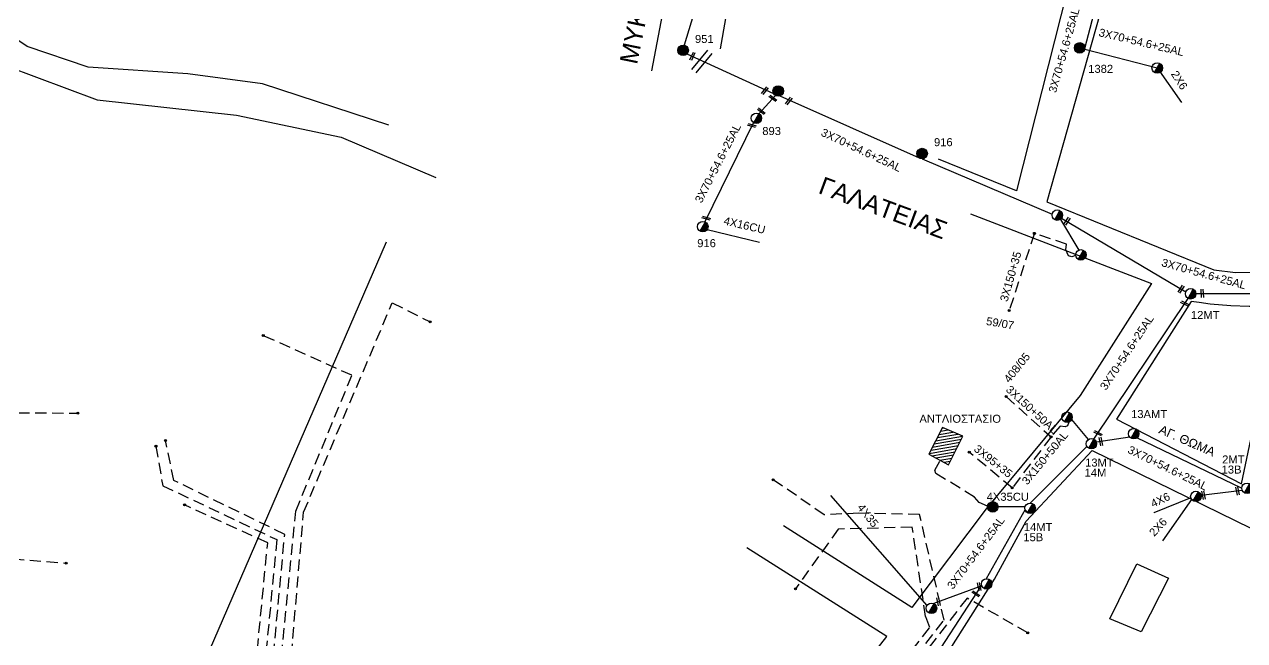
# Model space of a CAD drawing. Header units: millimetres. Extents: x 911 to 5440, y 753 to 2084.
# Drawn here: x 1975.7 to 2250.1, y 1206.9 to 1345.3 of the extents above; entities that cross this region are included whole.
import ezdxf

# ---------------------------------------------------------------- set-up
doc = ezdxf.new("R2010")
doc.units = ezdxf.units.MM
doc.linetypes.add('DASHED', pattern=[19.05, 12.7, -6.35])
for name, color, linetype in [('Άγνωστα', 7, 'Continuous'), ('Γυμνά εναέρια ΧΤ (3Φ)   4x35CU', 7, 'Continuous'), ('Επιγραφές - Σχήματα', 7, 'Continuous'), ('Καλώδια ΧΤ   2x6AL', 7, 'DASHED'), ('Καλώδια ΧΤ   3x150+50AL', 7, 'DASHED'), ('Καλώδια ΧΤ   3x150AL+50XLPE', 7, 'DASHED'), ('Μηχανική τομή', 7, 'Continuous'), ('Στύλος Ξύλινος', 7, 'Continuous'), ('Στύλος Ξύλινος @ 1', 7, 'Continuous'), ('Στύλος ΦΜ', 7, 'Continuous'), ('Στύλος ΦΜ @ 1', 7, 'Continuous'), ('Συνδέσεις', 7, 'Continuous'), ('Συνεστραμμένα ΧΤ   3x70+54.6+25 AL', 7, 'SYN_LINE'), ('Τομή', 7, 'Continuous'), ('Υπόβαθρο ΔΕΗ', 7, 'Continuous'), ('Υπόγεια καλώδια Παροχών ΧΤ   4x16CU', 7, 'DASHED')]:
    doc.layers.add(name, color=color, linetype=linetype)
doc.styles.get("Standard").update_dxf_attribs({"font": 'arial.ttf'})
doc.linetypes.add('SYN_LINE', pattern='A,0.5,-0.0001,["/\\/\\/\\/",Standard,S=0.1,R=0,X=0,Y=-0.05],-0.25', length=0.7501)

# ---------------------------------------------------------------- blocks, each defined once
blk = doc.blocks.new('_ΣΥΝΔΕΣΗ')
at = {"layer": 'Συνδέσεις', "linetype": 'SYN_LINE', "ltscale": 40}
blk.add_hatch(color=256, dxfattribs=at).paths.add_polyline_path([(0.5, -0.01, 1), (-0.5, -0.01, 1)])
at = {"layer": 'Συνδέσεις'}
blk.add_circle((0, -0.01), 0.5, dxfattribs=at)
blk = doc.blocks.new('ΥΠΑΡΧΩΝ ΞΥΛΙΝΟΣ ΣΤΥΛΟΣ')
at = {"layer": 'Στύλος Ξύλινος'}
h = blk.add_hatch(color=7, dxfattribs=at)
h.paths.add_polyline_path([(-2.62, 0, 0.270008), (-1.29, -2.28), (1.3, 2.27, 0.576266)])
h.paths.add_polyline_path([(-1.29, -2.28, 0.574793), (2.62, 0, 0.268822), (1.3, 2.27)])
at = {"layer": 'Στύλος Ξύλινος', "color": 7}
blk.add_line((-1.29, -2.28), (1.3, 2.27), dxfattribs=at)
blk.add_circle((0, 0), 2.62, dxfattribs=at)
at = {"layer": 'Στύλος Ξύλινος', "flags": 4}
for tag, p in [('ΑΡΙΘΜΟΣ', (-4.91, 8.6)), ('ΤΥΠΟΣ', (-4.85, 3.39))]:
    blk.add_attdef(tag, p, '', height=4, dxfattribs=at)
blk = doc.blocks.new('ΥΠΑΡΧΩΝ ΤΣΙΜΕΝΤΕΝΙΟΣ ΣΤΥΛΟΣ')
at = {"layer": 'Στύλος ΦΜ'}
blk.add_hatch(color=7, dxfattribs=at).paths.add_polyline_path([(-1.29, -2.28, 0.574793), (2.62, 0, 0.268822), (1.3, 2.27)])
at = {"layer": 'Στύλος ΦΜ', "color": 7}
blk.add_line((-1.29, -2.28), (1.3, 2.27), dxfattribs=at)
blk.add_circle((0, 0), 2.62, dxfattribs=at)
at = {"layer": 'Στύλος ΦΜ', "flags": 4}
for tag, p in [('ΤΥΠΟΣ', (-4.91, 3.03)), ('ΑΡΙΘΜΟΣ', (-4.68, 8.05))]:
    blk.add_attdef(tag, p, '', height=4, dxfattribs=at)
blk = doc.blocks.new('ΜΗΧΑΝΙΚΗ ΤΟΜΗ')
at = {"layer": 'Μηχανική τομή', "ltscale": 40}
for p, q in [((-1.89, 0.78), (1.89, 0.78)), ((1.89, 0), (-1.89, 0))]:
    blk.add_line(p, q, dxfattribs=at)
blk = doc.blocks.new('ΤΟΜΗ')
at = {"layer": 'Τομή', "ltscale": 40}
for p, q in [((-5.68, 0), (5.68, 0)), ((5.68, -2.33), (-5.68, -2.33))]:
    blk.add_line(p, q, dxfattribs=at)

msp = doc.modelspace()

# ---------------------------------------------------------------- hatches: boundary and pattern name
at = {"layer": 'Υπόβαθρο ΔΕΗ'}
h = msp.add_hatch(dxfattribs=at)
h.set_pattern_fill('ANSI31', color=256, scale=0.2, angle=325, style=0)
edge = h.paths.add_edge_path()
edge.add_line((2179.06, 1248.73), (2179.12, 1248.73))
edge.add_line((2179.12, 1248.73), (2183.51, 1246.35))
edge.add_line((2183.51, 1246.35), (2186.77, 1252.77))
edge.add_line((2186.77, 1252.77), (2182.2, 1254.71))
edge.add_line((2182.2, 1254.71), (2179.12, 1248.73))

# ---------------------------------------------------------------- linework, layer by layer
at = {"layer": 'Άγνωστα', "color": 6, "linetype": 'DASHED', "ltscale": 0.2}
for points in [[(2212.1, 1293.43), (2211.27, 1293.09), (2210.48, 1293.31), (2209.88, 1294.64), (2210.07, 1295.91), (2202.82, 1298.38), (2197.16, 1281.03)], [(1999.54, 1176.46), (1996.64, 1168.98), (2012.31, 1162.47), (2031.74, 1203.62), (2034.28, 1230.72), (2009.36, 1242.84), (2007.45, 1251.8)], [(2005.33, 1250.57), (2006.84, 1241.67), (2032.53, 1229.54), (2030.04, 1204.2), (2011.3, 1164.61), (1998.25, 1170.02), (2001.13, 1175.79)]]:
    msp.add_lwpolyline(points, dxfattribs=at)
at = {"layer": 'Άγνωστα', "color": 85, "linetype": 'DASHED', "ltscale": 0.2}
msp.add_lwpolyline([(1996.37, 1177.78), (1992.45, 1167.71), (2014.38, 1158.63), (2035.77, 1203.57), (2038.52, 1235.7), (2058.45, 1282.77), (2066.96, 1278.49)], dxfattribs=at)
at = {"layer": 'Άγνωστα', "color": 1, "linetype": 'DASHED', "ltscale": 0.2}
msp.add_lwpolyline([(1997.95, 1177.12), (1994.56, 1168.56), (2013.12, 1160.45), (2015.76, 1165.77), (2033.56, 1203.35), (2036.75, 1235.96), (2049.39, 1266.47), (2029.46, 1275.4)], dxfattribs=at)
at = {"layer": 'Άγνωστα', "color": 133, "linetype": 'DASHED', "ltscale": 0.2}
for points in [[(2197.83, 1241.17), (2188.19, 1249.18)], [(2192.3, 1237.03), (2190.42, 1237.86), (2189.35, 1239.11), (2180.67, 1244.43), (2180.46, 1245.18), (2181.56, 1247.19)]]:
    msp.add_lwpolyline(points, dxfattribs=at)
at = {"layer": 'Άγνωστα', "color": 5, "linetype": 'DASHED', "ltscale": 0.2}
msp.add_lwpolyline([(2002.72, 1175.13), (2000.23, 1170.55), (2010.22, 1166.59), (2028.12, 1204.8), (2030.45, 1228.8), (2011.77, 1237.35)], dxfattribs=at)
at = {"layer": 'Άγνωστα', "color": 133, "linetype": 'SYN_LINE', "ltscale": 20}
msp.add_lwpolyline([(2178.7, 1214.76), (2157.09, 1239.5)], dxfattribs=at)
at = {"layer": 'Άγνωστα', "color": 133, "linetype": 'SYN_LINE', "ltscale": 10}
for points in [[(2237.99, 1238.97), (2229.71, 1235.54), (2229.71, 1235.54)], [(2238.17, 1238.58), (2231.61, 1229.29)]]:
    msp.add_lwpolyline(points, dxfattribs=at)
at = {"layer": 'Άγνωστα', "ltscale": 0.2}
msp.add_lwpolyline([(2200.76, 1236.19), (2201.28, 1235.57)], dxfattribs=at)
at = {"layer": 'Γυμνά εναέρια ΧΤ (3Φ)   4x35CU', "color": 133}
msp.add_lwpolyline([(2200.73, 1236.91), (2194.65, 1236.88)], dxfattribs=at)
at = {"layer": 'Καλώδια ΧΤ   2x6AL', "color": 30, "linetype": 'SYN_LINE', "ltscale": 10}
msp.add_lwpolyline([(2230.43, 1335.53), (2235.91, 1327.76)], dxfattribs=at)
at = {"layer": 'Καλώδια ΧΤ   3x150+50AL', "color": 133, "ltscale": 0.2}
for points in [[(2196.46, 1261.7), (2206.56, 1252.64)], [(2210.57, 1255.94), (2210.25, 1255.15), (2209.76, 1254.93), (2208.65, 1255.06), (2206.56, 1252.64), (2197.83, 1241.17)]]:
    msp.add_lwpolyline(points, dxfattribs=at)
at = {"layer": 'Καλώδια ΧΤ   3x150AL+50XLPE', "color": 85, "ltscale": 0.2}
msp.add_lwpolyline([(1934.78, 1204.74), (1932.08, 1198.01), (1949.15, 1191.13), (1963.3, 1226.59), (1962.94, 1258.12), (1987.76, 1257.98)], dxfattribs=at)
at = {"layer": 'Καλώδια ΧΤ   3x150AL+50XLPE', "color": 30, "ltscale": 0.2}
msp.add_lwpolyline([(2149.87, 1114.71), (2145.84, 1106.18), (2112.55, 1121.16), (2159.86, 1182.03), (2182.51, 1211.47), (2177.01, 1235.18), (2163.33, 1235.51), (2155.58, 1235.11), (2144.11, 1243.01)], dxfattribs=at)
at = {"layer": 'Καλώδια ΧΤ   3x150AL+50XLPE', "color": 154, "ltscale": 0.2}
msp.add_lwpolyline([(2150.89, 1114.27), (2146.61, 1104.83), (2110.24, 1120.18), (2179.28, 1209.82), (2178.36, 1212.29), (2175.36, 1232.34), (2158.73, 1231.92), (2149.1, 1218.5)], dxfattribs=at)
at = {"layer": 'Καλώδια ΧΤ   3x150AL+50XLPE', "color": 5, "ltscale": 0.2}
msp.add_lwpolyline([(1932.97, 1205.5), (1929.88, 1197.65), (1950.05, 1189.18), (1965.54, 1225.83), (1985.16, 1224.26)], dxfattribs=at)
at = {"layer": 'Καλώδια ΧΤ   3x150AL+50XLPE', "color": 2, "ltscale": 0.2}
msp.add_lwpolyline([(2201.32, 1208.58), (2187.73, 1216.42), (2114.46, 1122.08), (2145.45, 1108.11), (2148.86, 1115.15)], dxfattribs=at)
at = {"layer": 'Συνεστραμμένα ΧΤ   3x70+54.6+25 AL', "color": 30, "ltscale": 20}
msp.add_line((2214.15, 1339.75), (2230.43, 1335.53), dxfattribs=at)
for points in [[(2139.96, 1392.9), (2124.09, 1340.65)], [(2221.86, 1369.6), (2214.18, 1340.15)]]:
    msp.add_lwpolyline(points, dxfattribs=at)
at = {"layer": 'Συνεστραμμένα ΧΤ   3x70+54.6+25 AL', "color": 6, "ltscale": 20}
for points in [[(2124.71, 1338.69), (2144.2, 1329.79)], [(2144.64, 1329.35), (2140.9, 1325.25)], [(2145.6, 1329.26), (2176.9, 1315.36)], [(2139.64, 1323.26), (2128.7, 1300.98)], [(2177.6, 1315.13), (2206.82, 1302.72)], [(2208.94, 1301.8), (2236.86, 1285.2)], [(2239.13, 1284.89), (2268.29, 1284.84)]]:
    msp.add_lwpolyline(points, dxfattribs=at)
at = {"layer": 'Συνεστραμμένα ΧΤ   3x70+54.6+25 AL', "color": 6, "ltscale": 10}
msp.add_lwpolyline([(2208.68, 1301.52), (2212.82, 1294.63)], dxfattribs=at)
at = {"layer": 'Συνεστραμμένα ΧΤ   3x70+54.6+25 AL', "color": 133, "ltscale": 20}
for points in [[(2216.21, 1252.14), (2237.39, 1283.76)], [(2249.45, 1241.12), (2249.42, 1241.12), (2225.88, 1252.42), (2225.88, 1252.42)], [(2214.65, 1250.48), (2201.91, 1237.77), (2201.91, 1237.77)], [(2200.73, 1236.29), (2191.97, 1220.76)]]:
    msp.add_lwpolyline(points, dxfattribs=at)
at = {"layer": 'Συνεστραμμένα ΧΤ   3x70+54.6+25 AL', "color": 133, "ltscale": 5}
msp.add_lwpolyline([(2214.96, 1252.06), (2211.24, 1256.55)], dxfattribs=at)
at = {"layer": 'Συνεστραμμένα ΧΤ   3x70+54.6+25 AL', "color": 133, "ltscale": 10}
for points in [[(2224.28, 1252.57), (2216.77, 1251.44)], [(2249.55, 1240.61), (2240.28, 1239.49)], [(2191, 1219.17), (2180.18, 1215.18)]]:
    msp.add_lwpolyline(points, dxfattribs=at)
at = {"layer": 'Συνεστραμμένα ΧΤ   3x70+54.6+25 AL', "ltscale": 20}
msp.add_lwpolyline([(2190.95, 1219.34), (2177.7, 1198.94)], dxfattribs=at)
at = {"layer": 'Υπόβαθρο ΔΕΗ', "ltscale": 0.2}
for points in [[(2116.8, 1334.86), (2125.9, 1382.53), (2158.32, 1563.79), (2298.56, 1513.6), (2416.74, 1472.67), (2461.4, 1544.63)], [(2057.71, 1322.69), (2029.25, 1331.99), (2012.48, 1334.23), (1990.11, 1335.68), (1976.35, 1340.38), (1963.66, 1348.79), (1950.79, 1356.39), (1937.33, 1361.22), (1924.13, 1364.47), (1910.82, 1364.91), (1897.01, 1369.63), (1888.4, 1377.9), (1885.47, 1391.39), (1886.23, 1396.79), (1961.11, 1397.42)], [(2132.27, 1339.8), (2139.71, 1382.53), (2141.3, 1391.39), (2214.49, 1369.77), (2198.79, 1307.93), (2181.25, 1315.01)], [(2272.45, 1352.47), (2223.05, 1367.36), (2205.61, 1305.43), (2243.18, 1290.19), (2248.06, 1289.6), (2254.27, 1289.68), (2259.46, 1289.95), (2272.45, 1352.47)], [(1904.07, 1310.82), (1935, 1327.39), (1962.18, 1336.56), (1971.68, 1336), (1992.11, 1328.4), (2023.42, 1324.93), (2046.97, 1320), (2068.22, 1310.95)], [(2188.43, 1302.78), (2229.17, 1287.09), (2213.1, 1261.94), (2191.97, 1236.49), (2175.27, 1214.28), (2146.44, 1232.67)], [(2006.2, 1178.85), (2057.13, 1296.47)], [(2238.09, 1283.09), (2221.27, 1256.59), (2249.4, 1242.05), (2257.85, 1282.28), (2254.76, 1281.97), (2251.15, 1281.94), (2247.02, 1282.12), (2242.34, 1282.48), (2239.88, 1282.82), (2238.09, 1283.09)], [(1794.4, 1261.13), (1974.09, 1183.06), (2105.88, 1126.59), (2169.68, 1207.8), (2138.2, 1227.73)], [(2207.11, 1170), (2195.12, 1142.33), (2176.79, 1100.03), (2160.21, 1107.05), (2120.51, 1124.27), (2133.4, 1138.36), (2162.1, 1174.34), (2180.36, 1199.4), (2193.83, 1220.7), (2201.01, 1233.69), (2215.79, 1249.54), (2255.13, 1230.33), (2273.07, 1221.29), (2280.08, 1207.61), (2268.26, 1182.72)], [(2226.8, 1208.85), (2219.8, 1211.74), (2225.83, 1224.09), (2232.96, 1220.91), (2226.8, 1208.85)]]:
    msp.add_lwpolyline(points, dxfattribs=at)
at = {"layer": 'Υπόβαθρο ΔΕΗ'}
msp.add_lwpolyline([(2179.06, 1248.73), (2179.12, 1248.73), (2183.51, 1246.35), (2186.77, 1252.77), (2182.2, 1254.71), (2179.12, 1248.73)], dxfattribs=at)
at = {"layer": 'Υπόγεια καλώδια Παροχών ΧΤ   4x16CU', "color": 6, "linetype": 'SYN_LINE', "ltscale": 10}
msp.add_lwpolyline([(2129.25, 1299.22), (2141.02, 1296.38)], dxfattribs=at)

# ---------------------------------------------------------------- block references
at = {"layer": 'Μηχανική τομή'}
for p, xscale, yscale, zscale, rotation in [((2126.12, 1338.04), 0.5000000000000564, 0.5000000000000564, 0.5000000000000564, 65.76054668189389), ((2142.36, 1330.3), 0.4999999999999691, 0.4999999999999691, 0.4999999999999691, 51.52963349857949), ((2143.91, 1328.55), 0.4999999999999691, 0.4999999999999691, 0.4999999999999691, 323.0734121184307), ((2147.74, 1327.98), 0.4999999999999691, 0.4999999999999691, 0.4999999999999691, 51.52963349857949), ((2141.29, 1325.67), 0.4999999999999693, 0.4999999999999693, 0.4999999999999693, 323.0734121184307), ((2139.23, 1322.43), 0.4999999999999419, 0.4999999999999419, 0.4999999999999419, 343.2586788658771), ((2128.99, 1301.58), 0.4999999999999419, 0.4999999999999419, 0.4999999999999419, 343.2586788658771), ((2210.32, 1300.98), 0.5000000000000462, 0.5000000000000462, 0.5000000000000462, 56.53408631025098), ((2235.96, 1285.74), 0.5000000000000462, 0.5000000000000462, 0.5000000000000462, 56.53408631025098), ((2240.77, 1284.89), 0.5000000000000866, 0.5000000000000866, 0.5000000000000866, 92.83387491597428), ((2236.72, 1282.77), 0.5000000000001189, 0.5000000000001189, 0.5000000000001189, 153.635679119356), ((2217.21, 1253.62), 0.5000000000001188, 0.5000000000001188, 0.5000000000001188, 153.635679119356), ((2217.94, 1251.61), 0.500000000000117, 0.500000000000117, 0.500000000000117, 101.2597904479754), ((2217.94, 1251.61), 0.500000000000117, 0.500000000000117, 0.500000000000117, 101.2597904479754), ((2241.04, 1239.58), 0.500000000000117, 0.500000000000117, 0.500000000000117, 101.2597904479754), ((2248.7, 1240.51), 0.500000000000117, 0.500000000000117, 0.500000000000117, 101.2597904479754), ((2190.6, 1219.02), 0.500000000000117, 0.500000000000117, 0.500000000000117, 101.2597904479754), ((2181.44, 1215.64), 0.500000000000117, 0.500000000000117, 0.500000000000117, 101.2597904479754), ((2189.77, 1217.52), 0.4999999999999647, 0.4999999999999647, 0.4999999999999647, 145.323862433365)]:
    msp.add_blockref('ΜΗΧΑΝΙΚΗ ΤΟΜΗ', p, dxfattribs=dict(at, xscale=xscale, yscale=yscale, zscale=zscale, rotation=rotation))
at = {"layer": 'Στύλος Ξύλινος @ 1', "ltscale": 40}
ref = msp.add_blockref('ΥΠΑΡΧΩΝ ΞΥΛΙΝΟΣ ΣΤΥΛΟΣ', (2123.85, 1339.5), dxfattribs=dict(at, xscale=0.4499999999998181, yscale=0.4499999999998181, zscale=0.4499999999998181))
ref.add_attrib('ΤΥΠΟΣ', '951', (2126.51, 1341.15), dxfattribs={"layer": 'Στύλος Ξύλινος', "height": 1.8, "flags": 4})
ref = msp.add_blockref('ΥΠΑΡΧΩΝ ΞΥΛΙΝΟΣ ΣΤΥΛΟΣ', (2213.01, 1340.05), dxfattribs=dict(at, xscale=0.4499999999998181, yscale=0.4499999999998181, zscale=0.4499999999998181))
ref.add_attrib('ΤΥΠΟΣ', '1382', (2214.93, 1334.44), dxfattribs={"layer": 'Στύλος Ξύλινος', "height": 1.8, "flags": 4})
at = {"layer": 'Στύλος Ξύλινος @ 1', "ltscale": 40, "xscale": 0.4499999999998181, "yscale": 0.4499999999998181, "zscale": 0.4499999999998181}
for p in [(2145.22, 1330.37), (2193.47, 1236.91)]:
    msp.add_blockref('ΥΠΑΡΧΩΝ ΞΥΛΙΝΟΣ ΣΤΥΛΟΣ', p, dxfattribs=at)
at = {"layer": 'Στύλος Ξύλινος @ 1', "ltscale": 40}
ref = msp.add_blockref('ΥΠΑΡΧΩΝ ΞΥΛΙΝΟΣ ΣΤΥΛΟΣ', (2177.59, 1316.31), dxfattribs=dict(at, xscale=0.4499999999998181, yscale=0.4499999999998181, zscale=0.4499999999998181))
ref.add_attrib('ΤΥΠΟΣ', '916', (2180.25, 1317.96), dxfattribs={"layer": 'Στύλος Ξύλινος', "height": 1.8, "flags": 4})
at = {"layer": 'Στύλος ΦΜ @ 1', "ltscale": 40, "xscale": 0.4499999999998181, "yscale": 0.4499999999998181, "zscale": 0.4499999999998181}
for p in [(2230.43, 1335.53), (2207.97, 1302.46), (2213.28, 1293.54), (2210.17, 1257.05), (2239.13, 1239.26), (2192.1, 1219.59), (2179.68, 1214.11)]:
    msp.add_blockref('ΥΠΑΡΧΩΝ ΤΣΙΜΕΝΤΕΝΙΟΣ ΣΤΥΛΟΣ', p, dxfattribs=at)
at = {"layer": 'Στύλος ΦΜ @ 1', "ltscale": 40}
ref = msp.add_blockref('ΥΠΑΡΧΩΝ ΤΣΙΜΕΝΤΕΝΙΟΣ ΣΤΥΛΟΣ', (2140.32, 1324.23), dxfattribs=dict(at, xscale=0.4499999999998181, yscale=0.4499999999998181, zscale=0.4499999999998181))
ref.add_attrib('ΤΥΠΟΣ', '893', (2141.65, 1320.47), dxfattribs={"layer": 'Στύλος ΦΜ', "height": 1.8, "flags": 4})
ref = msp.add_blockref('ΥΠΑΡΧΩΝ ΤΣΙΜΕΝΤΕΝΙΟΣ ΣΤΥΛΟΣ', (2128.27, 1299.88), dxfattribs=dict(at, xscale=0.4499999999998181, yscale=0.4499999999998181, zscale=0.4499999999998181))
ref.add_attrib('ΤΥΠΟΣ', '916', (2127.02, 1295.27), dxfattribs={"layer": 'Στύλος ΦΜ', "height": 1.8, "flags": 4})
ref = msp.add_blockref('ΥΠΑΡΧΩΝ ΤΣΙΜΕΝΤΕΝΙΟΣ ΣΤΥΛΟΣ', (2237.96, 1284.79), dxfattribs=dict(at, xscale=0.4499999999998181, yscale=0.4499999999998181, zscale=0.4499999999998181))
ref.add_attrib('ΤΥΠΟΣ', '12MT', (2238.02, 1279.13), dxfattribs={"layer": 'Στύλος ΦΜ', "height": 1.8, "flags": 4})
ref = msp.add_blockref('ΥΠΑΡΧΩΝ ΤΣΙΜΕΝΤΕΝΙΟΣ ΣΤΥΛΟΣ', (2237.96, 1284.79), dxfattribs=dict(at, xscale=0.4499999999998181, yscale=0.4499999999998181, zscale=0.4499999999998181))
ref.add_attrib('ΤΥΠΟΣ', '12MT', (2238.02, 1279.13), dxfattribs={"layer": 'Στύλος ΦΜ', "height": 1.8, "flags": 4})
ref = msp.add_blockref('ΥΠΑΡΧΩΝ ΤΣΙΜΕΝΤΕΝΙΟΣ ΣΤΥΛΟΣ', (2225.16, 1253.35), dxfattribs=dict(at, xscale=0.4499999999998181, yscale=0.4499999999998181, zscale=0.4499999999998181))
ref.add_attrib('ΤΥΠΟΣ', '13ΑMT', (2224.57, 1256.86), dxfattribs={"layer": 'Στύλος ΦΜ', "height": 1.8, "flags": 4})
ref = msp.add_blockref('ΥΠΑΡΧΩΝ ΤΣΙΜΕΝΤΕΝΙΟΣ ΣΤΥΛΟΣ', (2215.64, 1251.1), dxfattribs=dict(at, xscale=0.4499999999998181, yscale=0.4499999999998181, zscale=0.4499999999998181))
ref.add_attrib('ΤΥΠΟΣ', '14M', (2214.12, 1243.7), dxfattribs={"layer": 'Στύλος ΦΜ', "height": 1.8, "flags": 4})
ref.add_attrib('ΑΡΙΘΜΟΣ', '13MT', (2214.23, 1245.96), dxfattribs={"layer": 'Στύλος ΦΜ', "height": 1.8, "flags": 4})
ref = msp.add_blockref('ΥΠΑΡΧΩΝ ΤΣΙΜΕΝΤΕΝΙΟΣ ΣΤΥΛΟΣ', (2250.63, 1241.09), dxfattribs=dict(at, xscale=0.4499999999998181, yscale=0.4499999999998181, zscale=0.4499999999998181))
ref.add_attrib('ΤΥΠΟΣ', '13B', (2244.92, 1244.39), dxfattribs={"layer": 'Στύλος ΦΜ', "height": 1.8, "flags": 4})
ref.add_attrib('ΑΡΙΘΜΟΣ', '2MT', (2245.03, 1246.66), dxfattribs={"layer": 'Στύλος ΦΜ', "height": 1.8, "flags": 4})
ref = msp.add_blockref('ΥΠΑΡΧΩΝ ΤΣΙΜΕΝΤΕΝΙΟΣ ΣΤΥΛΟΣ', (2201.87, 1236.59), dxfattribs=dict(at, xscale=0.4499999999998181, yscale=0.4499999999998181, zscale=0.4499999999998181))
ref.add_attrib('ΤΥΠΟΣ', '15B', (2200.34, 1229.19), dxfattribs={"layer": 'Στύλος ΦΜ', "height": 1.8, "flags": 4})
ref.add_attrib('ΑΡΙΘΜΟΣ', '14MT', (2200.45, 1231.45), dxfattribs={"layer": 'Στύλος ΦΜ', "height": 1.8, "flags": 4})
at = {"layer": 'Συνδέσεις', "xscale": 0.4499999999998181, "yscale": 0.4499999999998181, "zscale": 0.4499999999998181}
for p in [(2202.82, 1298.38), (2197.16, 1281.03), (2066.96, 1278.49), (2029.46, 1275.4), (2196.46, 1261.7), (1987.76, 1257.98), (2007.45, 1251.8), (2206.56, 1252.64), (2005.33, 1250.57), (2188.19, 1249.18), (2144.11, 1243.01), (2197.83, 1241.17), (2011.77, 1237.35), (1985.16, 1224.26), (2149.1, 1218.5), (2201.32, 1208.58)]:
    msp.add_blockref('_ΣΥΝΔΕΣΗ', p, dxfattribs=at)
at = {"layer": 'Τομή', "xscale": 0.5000000000000104, "yscale": 0.5000000000000104, "zscale": 0.5000000000000104, "rotation": 50.35521311498407}
msp.add_blockref('ΤΟΜΗ', (2127.61, 1337.36), dxfattribs=at)

# ---------------------------------------------------------------- texts
at = {"layer": 'Γυμνά εναέρια ΧΤ (3Φ)   4x35CU', "color": 7, "insert": (2192.1, 1240.08), "char_height": 1.8, "width": 168.3718, "attachment_point": 1}
msp.add_mtext('4X35CU', dxfattribs=at)
at = {"layer": 'Επιγραφές - Σχήματα', "attachment_point": 1}
for s, insert, char_height, width, rotation in [('ΜΥΚΗΝΩΝ ', (2109.54, 1336.96), 4, 11.1692, 78.3538), ('ΓΑΛΑΤΕΙΑΣ', (2155.4, 1311.22), 4, 11.1692, 339.6265), ('ΑΓ. ΘΩΜΑ ', (2231.43, 1255.38), 2, 28.8952, 336.3801)]:
    msp.add_mtext(s, dxfattribs=dict(at, insert=insert, char_height=char_height, width=width, rotation=rotation))
at = {"layer": 'Επιγραφές - Σχήματα', "color": 7, "char_height": 1.8, "width": 168.3718, "attachment_point": 1}
for s, insert, rotation in [('3X150+35', (2195.04, 1283.38), 74.0462), ('59/07', (2192.18, 1279.59), 350.3899), ('408/05', (2195.79, 1265.77), 51.2194), ('3X95+35', (2190.17, 1251.03), 321.5434), ('4X6', (2228.73, 1238.33), 25.3654), ('4X35', (2164.3, 1237.84), 308.1042), ('2X6', (2228.45, 1231.35), 47.1053)]:
    msp.add_mtext(s, dxfattribs=dict(at, insert=insert, rotation=rotation))
at = {"layer": 'Επιγραφές - Σχήματα', "color": 7, "insert": (2176.98, 1257.61), "char_height": 1.8, "width": 168.3718, "attachment_point": 1}
msp.add_mtext('ΑΝΤΛΙΟΣΤΑΣΙΟ', dxfattribs=at)
at = {"layer": 'Καλώδια ΧΤ   3x150+50AL', "color": 7, "char_height": 1.8, "width": 168.3718, "attachment_point": 1}
for insert, rotation in [((2197.48, 1264.38), 317.7422), ((2199.84, 1242.85), 50.4376)]:
    msp.add_mtext('3X150+50AL', dxfattribs=dict(at, insert=insert, rotation=rotation))
at = {"layer": 'Συνεστραμμένα ΧΤ   3x70+54.6+25 AL', "color": 7, "char_height": 1.8, "attachment_point": 1}
for s, insert, width, rotation in [('3X70+54.6+25AL', (2205.96, 1330.31), 168.3718, 74.2293), ('3X70+54.6+25AL', (2217.58, 1344.47), 168.3718, 346.6137), ('2X6', (2234.96, 1335.16), 5.5701, 302.6582), ('3X70+54.6+25AL', (2126.39, 1305.85), 168.3718, 62.7944), ('3X70+54.6+25AL', (2155.42, 1322.05), 168.3718, 334.9501), ('3X70+54.6+25AL', (2231.74, 1292.78), 168.3718, 344.4073), ('3X70+54.6+25AL', (2217.43, 1263.96), 168.3718, 56.3564), ('3X70+54.6+25AL', (2224.42, 1250.75), 168.3718, 333.9726), ('3X70+54.6+25AL', (2183.06, 1219.31), 168.3718, 53.0538)]:
    msp.add_mtext(s, dxfattribs=dict(at, insert=insert, width=width, rotation=rotation))
at = {"layer": 'Υπόγεια καλώδια Παροχών ΧΤ   4x16CU', "color": 7, "insert": (2133.25, 1302.15), "char_height": 1.8, "width": 168.3718, "attachment_point": 1, "rotation": 346.8598}
msp.add_mtext('4X16CU', dxfattribs=at)

doc.saveas('drawing.dxf')
